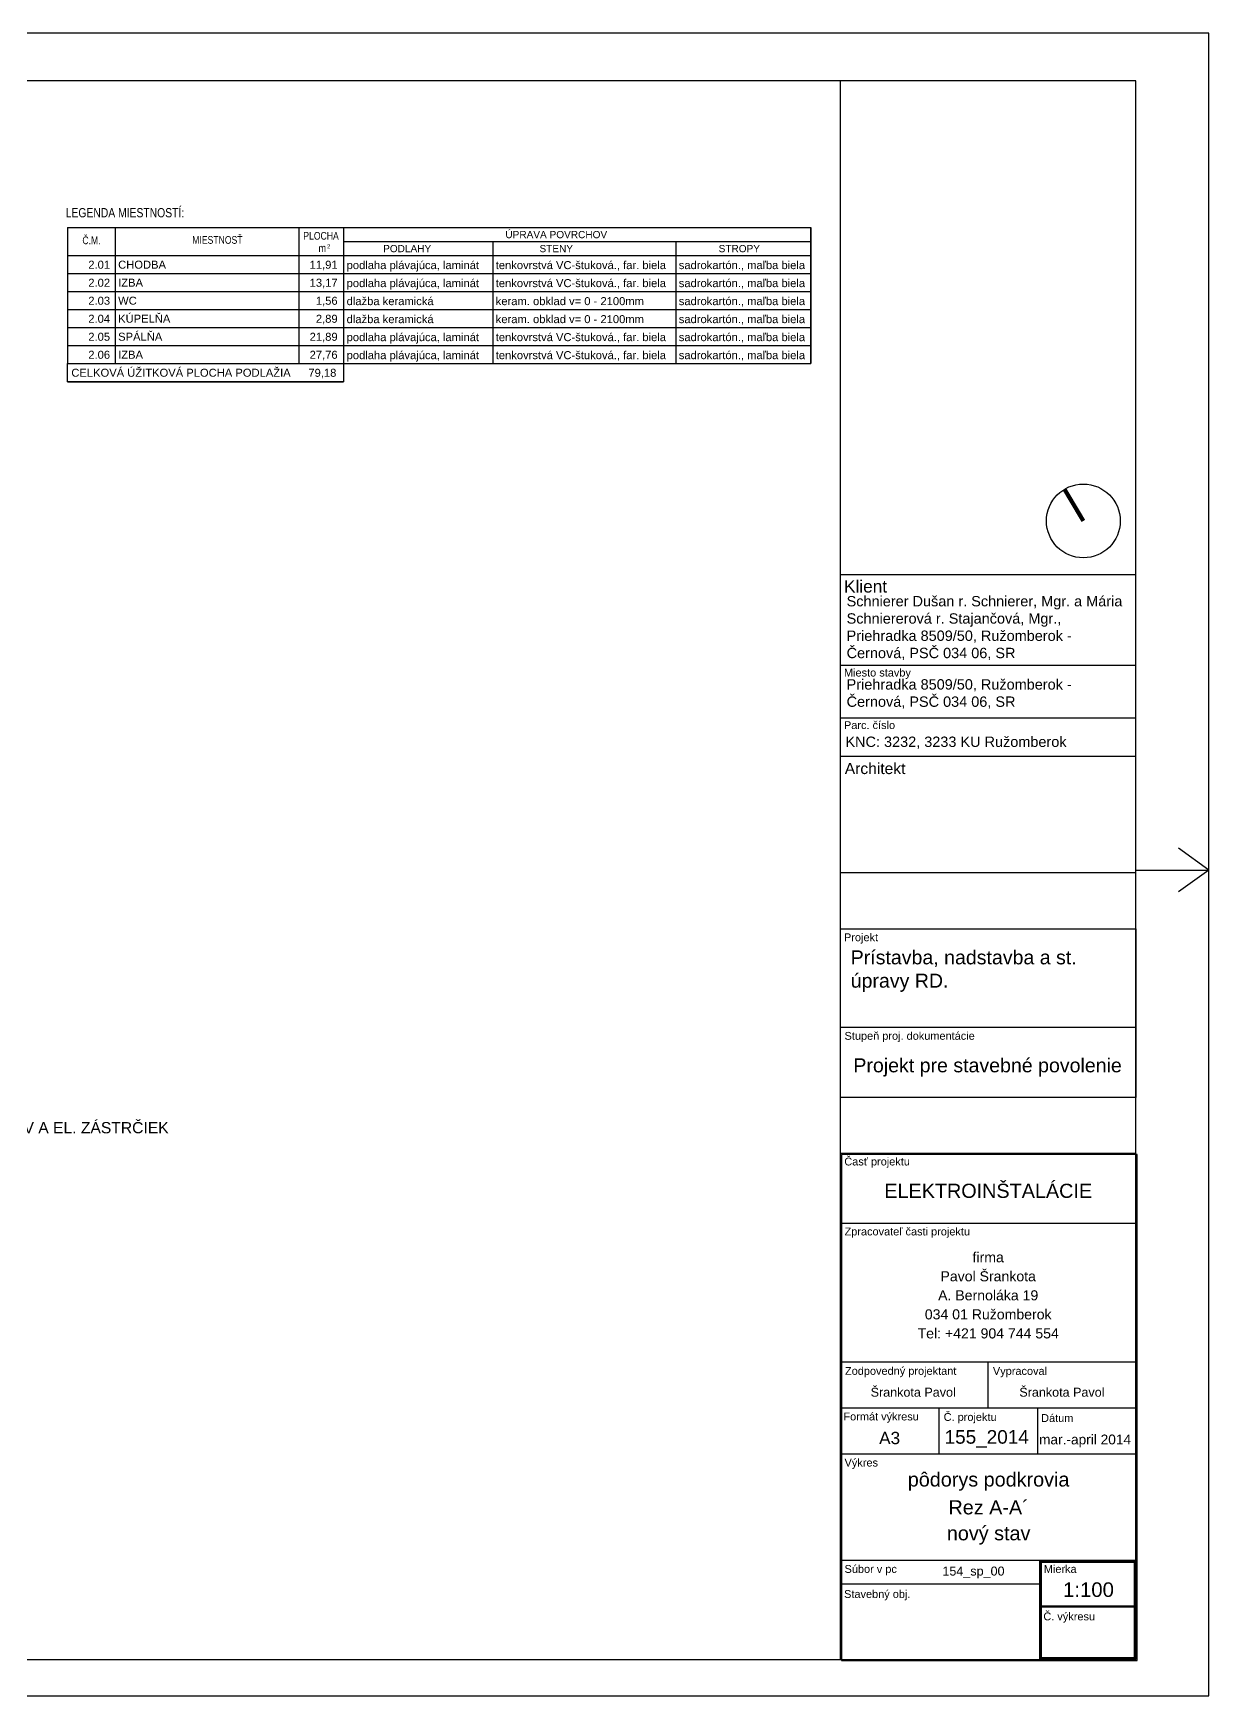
# Model space of a CAD drawing. Header units: millimetres. Extents: x 0 to 97365, y 0 to 29700.
# Drawn here: x 21000 to 42000, y 0 to 29700 of the extents above; entities that cross this region are included whole.
import ezdxf
from ezdxf.enums import TextEntityAlignment as Align

# ---------------------------------------------------------------- set-up
doc = ezdxf.new("R2010")
doc.units = ezdxf.units.MM
for name, color, linetype in [('KOTY', 96, 'Continuous'), ('MUR_POH', 64, 'Continuous'), ('POP', 7, 'Continuous'), ('POP_100', 8, 'Continuous'), ('POP_TXT', 7, 'Continuous'), ('RAM_100', 160, 'Continuous'), ('TXT_50_MIESTN', 7, 'Continuous')]:
    doc.layers.add(name, color=color, linetype=linetype)
doc.styles.add('ARIAL', font='ARIAL.TTF', dxfattribs={"height": 250})
doc.styles.add('ROMANS', font='ARIAL.TTF', dxfattribs={"width": 0.85})
doc.styles.add('txt', font='ARIAL.TTF', dxfattribs={"height": 0.2})

# ---------------------------------------------------------------- blocks, each defined once
blk = doc.blocks.new('Z_RAM_A_3_hp 1220')
at = {"layer": 'POP', "linetype": 'Continuous'}
blk.add_lwpolyline([(-288.5, -408), (-6.5, -408), (-6.5, -13), (-288.5, -13)], close=True, dxfattribs=at)
at = {"layer": 'RAM_100', "linetype": 'Continuous'}
for p, q in [((-147.5, 0), (-151.4, -5.38)), ((-147.5, -13), (-147.5, 0)), ((-147.5, 0), (-143.6, -5.38))]:
    blk.add_line(p, q, dxfattribs=at)
for points in [[(-297, -420), (0, -420), (0, 0), (-297, 0)], [(-288.5, -13), (-288.5, -408), (-6.5, -408), (-6.5, -13)]]:
    blk.add_lwpolyline(points, close=True, dxfattribs=at)

msp = doc.modelspace()

# ---------------------------------------------------------------- linework, layer by layer
at = {"layer": 'KOTY', "color": 8}
msp.add_lwpolyline([(1200, 28850), (1200, 650), (40700, 650), (40700, 28850)], close=True, dxfattribs=at)
at = {"layer": 'MUR_POH', "color": 8}
msp.add_lwpolyline([(1200, 28850), (1200, 650), (35420, 650), (35420, 28850)], close=True, dxfattribs=at)
at = {"layer": 'POP_100', "color": 8}
for p, q in [((35420, 650), (35420, 28850)), ((40700, 650), (40700, 28850)), ((40700, 20024.8), (35420, 20024.8)), ((38980, 1594), (40695, 1594)), ((35420, 650), (40700, 650))]:
    msp.add_line(p, q, dxfattribs=at)
at = {"layer": 'POP_100'}
for p, q in [((40700, 20024.8), (35420, 20024.8)), ((40700, 20024.8), (35420, 20024.8)), ((40700, 18402.8), (35420, 18402.8)), ((40700, 18402.8), (35420, 18402.8)), ((40700, 17463), (35420, 17463)), ((40700, 17463), (35420, 17463)), ((40700, 16780.8), (35420, 16780.8)), ((40700, 16780.8), (35420, 16780.8))]:
    msp.add_line(p, q, dxfattribs=at)
at = {"layer": 'POP_100', "color": 3}
msp.add_line((40700, 10687.9), (35420, 10687.9), dxfattribs=at)
msp.add_line((40700, 10687.9), (35420, 10687.9), dxfattribs=at)
for points in [[(35420, 13699.6), (40700, 13699.6), (40700, 10687.9), (35420, 10687.9)], [(35420, 13699.6), (40700, 13699.6), (40700, 10687.9), (35420, 10687.9)], [(40720, 9668), (35440, 9668), (35440, 630), (40720, 630)]]:
    msp.add_lwpolyline(points, close=True, dxfattribs=at)
at = {"layer": 'POP_100', "color": 8}
msp.add_lwpolyline([(38980, 2414), (40700, 2414), (40700, 650), (38980, 650)], close=True, dxfattribs=at)
at = {"layer": 'POP_100', "color": 8, "const_width": 40}
msp.add_lwpolyline([(39000, 2394), (40680, 2394), (40680, 670), (39000, 670)], close=True, dxfattribs=at)
at = {"layer": 'POP_100', "color": 8, "const_width": 40, "flags": 128}
msp.add_lwpolyline([(39000, 1594), (40680, 1594)], dxfattribs=at)
at = {"layer": 'POP_TXT'}
for p, q in [((40700, 14699.6), (35420, 14699.6)), ((40700, 14699.6), (35420, 14699.6)), ((40700, 11937.9), (35420, 11937.9)), ((40700, 11937.9), (35420, 11937.9)), ((40700, 10687.9), (35420, 10687.9)), ((40700, 10687.9), (35420, 10687.9)), ((40700, 9688), (35420, 9688)), ((40700, 9688), (35420, 9688)), ((40700, 8438), (35420, 8438)), ((40700, 8438), (35420, 8438)), ((40700, 8438), (35420, 8438)), ((40700, 8438), (35420, 8438)), ((40700, 5962), (35420, 5962)), ((40700, 5962), (35420, 5962)), ((38060, 5138), (38060, 5962)), ((38060, 5138), (38060, 5962)), ((40700, 5138), (35420, 5138)), ((40700, 5138), (35420, 5138)), ((37180, 5138), (37180, 4314)), ((37180, 5138), (37180, 4314)), ((38940, 5138), (38940, 4314)), ((38940, 5138), (38940, 4314)), ((40700, 4314), (35420, 4314))]:
    msp.add_line(p, q, dxfattribs=at)
at = {"layer": 'POP_TXT', "color": 8}
for p, q in [((40700, 4314), (35420, 4314)), ((40700, 2414), (35420, 2414)), ((40700, 2414), (35420, 2414)), ((38980, 650), (38980, 2414)), ((38980, 1994), (35420, 1994))]:
    msp.add_line(p, q, dxfattribs=at)
at = {"layer": 'TXT_50_MIESTN', "color": 8}
for p, q in [((21612.2, 26228.3), (34893.7, 26228.3)), ((21612.2, 26228.3), (21612.2, 23797.3)), ((22468.4, 25727.8), (22468.4, 26228.3)), ((22468.4, 23797.3), (22468.4, 26178.7)), ((25750.4, 25727.8), (25750.4, 26228.3)), ((25750.4, 23797.3), (25750.4, 26228.3)), ((26544.8, 26228.3), (26544.8, 23797.3)), ((34893.7, 26228.3), (34893.7, 23797.3)), ((34893.7, 25727.8), (34893.7, 26228.3)), ((34893.7, 23797.3), (34893.7, 26178.7)), ((26544.8, 25978.1), (34893.7, 25978.1)), ((29208.3, 25978.1), (29208.3, 25727.8)), ((32478.4, 25978.1), (32478.4, 25727.8)), ((21612.2, 25727.8), (34893.7, 25727.8)), ((21612.2, 25727.8), (34893.7, 25727.8)), ((29208.3, 25727.8), (29208.3, 23797.3)), ((32478.4, 25727.8), (32478.4, 23797.3)), ((21612.2, 25406.1), (34893.7, 25406.1)), ((21612.2, 25084.3), (34893.7, 25084.3)), ((21612.2, 24762.6), (34893.7, 24762.6)), ((21612.2, 24762.6), (34893.7, 24762.6)), ((21612.2, 24440.8), (34893.7, 24440.8)), ((21612.2, 24119.1), (34893.7, 24119.1)), ((21612.2, 23797.3), (34893.7, 23797.3)), ((21612.2, 23797.3), (34893.7, 23797.3)), ((21612.2, 23797.3), (34893.7, 23797.3)), ((21612.2, 23797.3), (34893.7, 23797.3)), ((21612.2, 23475.6), (26544.8, 23475.6)), ((21612.2, 23475.6), (26544.8, 23475.6)), ((21612.2, 23475.6), (26544.8, 23475.6)), ((21612.2, 23475.6), (26544.8, 23475.6))]:
    msp.add_line(p, q, dxfattribs=at)
at = {"layer": 'TXT_50_MIESTN', "color": 8, "flags": 128}
msp.add_lwpolyline([(21612.2, 23797.3), (26544.8, 23797.3), (26544.8, 23475.6), (21612.2, 23475.6)], close=True, dxfattribs=at)
msp.add_lwpolyline([(21612.2, 23797.3), (26544.8, 23797.3), (26544.8, 23475.6), (21612.2, 23475.6)], close=True, dxfattribs=at)
at = {"layer": 'TXT_50_MIESTN', "color": 8, "const_width": 75}
msp.add_lwpolyline([(39759.8, 20987.9), (39422.6, 21554.1)], dxfattribs=at)
at = {"layer": 'TXT_50_MIESTN', "color": 8}
msp.add_circle((39759.8, 20987.9), 659, dxfattribs=at)

# ---------------------------------------------------------------- block references
at = {"layer": 'MUR_POH', "color": 8, "ltscale": 0.3, "xscale": 100, "yscale": 100, "zscale": 100, "rotation": -89.9999999999365}
msp.add_blockref('Z_RAM_A_3_hp 1220', (42000, 0), dxfattribs=at)

# ---------------------------------------------------------------- texts
at = {"layer": 'POP_TXT', "linetype": 'Continuous', "style": 'txt', "width": 1.000028}
for s, height, p in [('Klient', 220, (35484.5, 19818.5)), ('Klient', 220, (35484.5, 19818.5)), ('Architekt', 199.42, (35497.7, 16565.3))]:
    msp.add_text(s, height=height, rotation=0.00003, dxfattribs=at).set_placement(p, align=Align.MIDDLE_LEFT)
at = {"layer": 'POP_TXT', "linetype": 'Continuous', "style": 'txt'}
for s, rotation, p in [('Miesto stavby', 0.00003, (35483.5, 18278.1)), ('Miesto stavby', 0.00003, (35483.5, 18278.1)), ('Parc. číslo', 0.00003, (35483.5, 17339.7)), ('Parc. číslo', 0.00003, (35483.5, 17339.7)), ('Projekt ', 0.00003, (35483.5, 13549.6)), ('Projekt ', 0.00003, (35483.5, 13549.6)), ('Stupeň proj. dokumentácie', 0.00003, (35493.4, 11788.9)), ('Stupeň proj. dokumentácie', 0.00003, (35493.4, 11788.9)), ('Časť projektu', 0.00003, (35490.1, 9543.4)), ('Časť projektu', 0.00003, (35490.1, 9543.4)), ('Zpracovateľ časti projektu', 0.00003, (35493.4, 8293.4)), ('Zpracovateľ časti projektu', 0.00003, (35493.4, 8293.4)), ('Zodpovedný projektant', 359.99997, (35501.8, 5803.1)), ('Zodpovedný projektant', 359.99997, (35501.8, 5803.1)), ('Vypracoval', 359.99997, (38144, 5802)), ('Vypracoval', 359.99997, (38144, 5802)), ('Č. projektu', 359.99997, (37264, 4980.1)), ('Č. projektu', 359.99997, (37264, 4980.1)), ('Dátum', 0.00003, (39005.4, 4961.3)), ('Dátum', 0.00003, (39005.4, 4961.3))]:
    msp.add_text(s, height=140, rotation=rotation, dxfattribs=at).set_placement(p, align=Align.MIDDLE_LEFT)
msp.add_text('Projekt pre stavebné povolenie', height=250, rotation=360, dxfattribs=at).set_placement((38049.2, 11137.4), align=Align.CENTER)
msp.add_text('Projekt pre stavebné povolenie', height=250, rotation=360, dxfattribs=at).set_placement((38049.2, 11137.4), align=Align.CENTER)
at = {"layer": 'POP_TXT', "style": 'txt'}
for s, height, p in [('ELEKTROINŠTALÁCIE', 253, (38060, 8894)), ('firma', 180, (38060, 7743.6)), ('Pavol Šrankota', 180, (38060, 7403.6)), ('Šrankota Pavol', 160.6, (36720.3, 5342.4)), ('Šrankota Pavol', 160.6, (39376.7, 5342.4)), ('A3', 220, (36299.1, 4495.1)), ('155_2014', 242, (38033.2, 4503)), ('mar.-april 2014', 175, (39790.4, 4490.7))]:
    msp.add_text(s, height=height, dxfattribs=at).set_placement(p, align=Align.CENTER)
for s, p in [('A. Bernoláka 19', (38060, 7063.6)), ('A. Bernoláka 19', (38060, 7063.6)), ('034 01 Ružomberok', (38060, 6723.6)), ('034 01 Ružomberok', (38060, 6723.6)), ('Tel: +421 904 744 554', (38060, 6383.6)), ('Tel: +421 904 744 554', (38060, 6383.6))]:
    msp.add_text(s, height=180, rotation=360, dxfattribs=at).set_placement(p, align=Align.CENTER)
at = {"layer": 'POP_TXT', "linetype": 'Continuous', "style": 'txt'}
msp.add_text('Formát výkresu', height=140, dxfattribs=at).set_placement((35473.4, 4988.5), align=Align.MIDDLE_LEFT)
at = {"layer": 'POP_TXT', "color": 8, "linetype": 'Continuous', "style": 'txt'}
for s, p in [('Výkres', (35493.4, 4165)), ('Súbor v pc', (35493.4, 2265)), ('Mierka', (39053.4, 2265)), ('Stavebný obj.', (35485.4, 1817.3)), ('Č. výkresu', (39045.4, 1417.3))]:
    msp.add_text(s, height=140, rotation=0.00003, dxfattribs=at).set_placement(p, align=Align.MIDDLE_LEFT)
at = {"layer": 'POP_TXT', "color": 8, "style": 'txt'}
for s, height, p in [('pôdorys podkrovia', 253, (38067.3, 3738.1)), ('Rez A-A´', 253, (38067.3, 3239.7)), ('nový stav', 253, (38067.3, 2776.7)), ('1:100', 260, (39851.2, 1765.6))]:
    msp.add_text(s, height=height, dxfattribs=at).set_placement(p, align=Align.CENTER)
msp.add_text('154_sp_00', height=160.6, rotation=360, dxfattribs=at).set_placement((37796.7, 2147.2), align=Align.CENTER)
at = {"layer": 'POP_TXT', "linetype": 'Continuous', "insert": (35603.6, 13316.3), "char_height": 250, "width": 5096.425, "attachment_point": 1, "style": 'txt'}
msp.add_mtext('{Prístavba, nadstavba a st. úpravy RD.}', dxfattribs=at)
at = {"layer": 'TXT_50_MIESTN', "color": 8, "style": 'ROMANS', "width": 0.8}
msp.add_text('LEGENDA MIESTNOSTÍ:', height=165.471, dxfattribs=at).set_placement((21580.2, 26411.3))
at = {"layer": 'TXT_50_MIESTN', "color": 8, "style": 'ROMANS'}
for s, height, width, p in [('PLOCHA ', 137.89, 0.8, (26162.5, 26081.3)), ('Č.M.', 137.89, 0.8, (22040.3, 26000.6)), ('MIESTNOSŤ', 137.89, 0.8, (24289.8, 26007.7)), ('m', 137.9, 0.85, (26162.5, 25863.9)), ('2', 75, 0.85, (26278.4, 25892.9))]:
    msp.add_text(s, height=height, dxfattribs=dict(at, width=width)).set_placement(p, align=Align.MIDDLE_CENTER)
for s, p in [('ÚPRAVA POVRCHOV', (30343.5, 26103.2)), ('PODLAHY', (27679.9, 25852.9)), ('STENY', (30343.5, 25852.9)), ('STROPY', (33613.6, 25852.9))]:
    msp.add_text(s, height=128.7, dxfattribs=at).set_placement(p, align=Align.MIDDLE_CENTER)
at = {"layer": 'TXT_50_MIESTN', "color": 8, "style": 'txt'}
for s, p in [('2.01', (22178.2, 25493.5)), ('2.02', (22178.2, 25171.7)), ('2.03', (22178.2, 24850)), ('2.04', (22178.2, 24528.2)), ('2.05', (22178.2, 24206.5)), ('2.06', (22178.2, 23884.7))]:
    msp.add_text(s, height=143, dxfattribs=at).set_placement(p, align=Align.CENTER)
at = {"layer": 'TXT_50_MIESTN', "color": 8}
for s, height, style, p in [('CHODBA', 143, 'txt', (22516.8, 25494.3)), ('podlaha plávajúca, laminát', 143, 'txt', (26598.4, 25486.4)), ('tenkovrstvá VC-štuková., far. biela', 143, 'txt', (29261.9, 25486.4)), ('sadrokartón., maľba biela', 143, 'txt', (32532.1, 25486.4)), ('IZBA', 143, 'txt', (22516.8, 25172.6)), ('podlaha plávajúca, laminát', 143, 'txt', (26598.4, 25164.6)), ('tenkovrstvá VC-štuková., far. biela', 143, 'txt', (29261.9, 25164.6)), ('sadrokartón., maľba biela', 143, 'txt', (32532.1, 25164.6)), ('WC', 143, 'txt', (22516.8, 24850.8)), ('dlažba keramická', 143, 'txt', (26598.4, 24842.9)), ('keram. obklad v= 0 - 2100mm', 143, 'txt', (29261.9, 24842.9)), ('sadrokartón., maľba biela', 143, 'txt', (32532.1, 24842.9)), ('KÚPELŇA', 143, 'txt', (22516.8, 24529.1)), ('dlažba keramická', 143, 'txt', (26598.4, 24521.1)), ('keram. obklad v= 0 - 2100mm', 143, 'txt', (29261.9, 24521.1)), ('sadrokartón., maľba biela', 143, 'txt', (32532.1, 24521.1)), ('SPÁLŇA', 143, 'txt', (22516.8, 24207.3)), ('podlaha plávajúca, laminát', 143, 'txt', (26598.4, 24199.4)), ('tenkovrstvá VC-štuková., far. biela', 143, 'txt', (29261.9, 24199.4)), ('sadrokartón., maľba biela', 143, 'txt', (32532.1, 24199.4)), ('IZBA', 143, 'txt', (22516.8, 23885.6)), ('podlaha plávajúca, laminát', 143, 'txt', (26598.4, 23877.6)), ('tenkovrstvá VC-štuková., far. biela', 143, 'txt', (29261.9, 23877.6)), ('sadrokartón., maľba biela', 143, 'txt', (32532.1, 23877.6)), ('CELKOVÁ ÚŽITKOVÁ PLOCHA PODLAŽIA', 143, 'txt', (21680.3, 23563.8)), ('ODPORÚČANIA PRI VÝŠKOVOM OSADENÍ EL. VYPÍNAČOV A EL. ZÁSTRČIEK', 200, 'ARIAL', (13173, 10048.2))]:
    msp.add_text(s, height=height, dxfattribs=dict(at, style=style)).set_placement(p)
at = {"layer": 'TXT_50_MIESTN', "color": 8, "style": 'txt'}
for s, p in [('11,91', (26437.5, 25493.1)), ('13,17', (26437.5, 25171.4)), ('1,56', (26437.5, 24849.6)), ('2,89', (26437.5, 24527.9)), ('21,89', (26437.5, 24206.1)), ('27,76', (26437.5, 23884.4)), ('79,18', (26414.9, 23562.6))]:
    msp.add_text(s, height=143, dxfattribs=at).set_placement(p, align=Align.RIGHT)
at = {"layer": 'TXT_50_MIESTN', "style": 'txt'}
msp.add_text('KNC: 3232, 3233 KU Ružomberok', height=185, dxfattribs=at).set_placement((35509.6, 17042.8), align=Align.MIDDLE_LEFT)
at = {"layer": 'TXT_50_MIESTN', "char_height": 185, "width": 5116.425, "attachment_point": 1, "style": 'txt'}
for s, insert in [('{Schnierer Dušan r. Schnierer, Mgr. a Mária Schniererová r. Stajančová, Mgr.,\\PPriehradka 8509/50, Ružomberok - Černová, PSČ 034 06, SR}', (35530.5, 19646.5)), ('{Priehradka 8509/50, Ružomberok - Černová, PSČ 034 06, SR}', (35530.5, 18160.1))]:
    msp.add_mtext(s, dxfattribs=dict(at, insert=insert))

doc.saveas('drawing.dxf')
